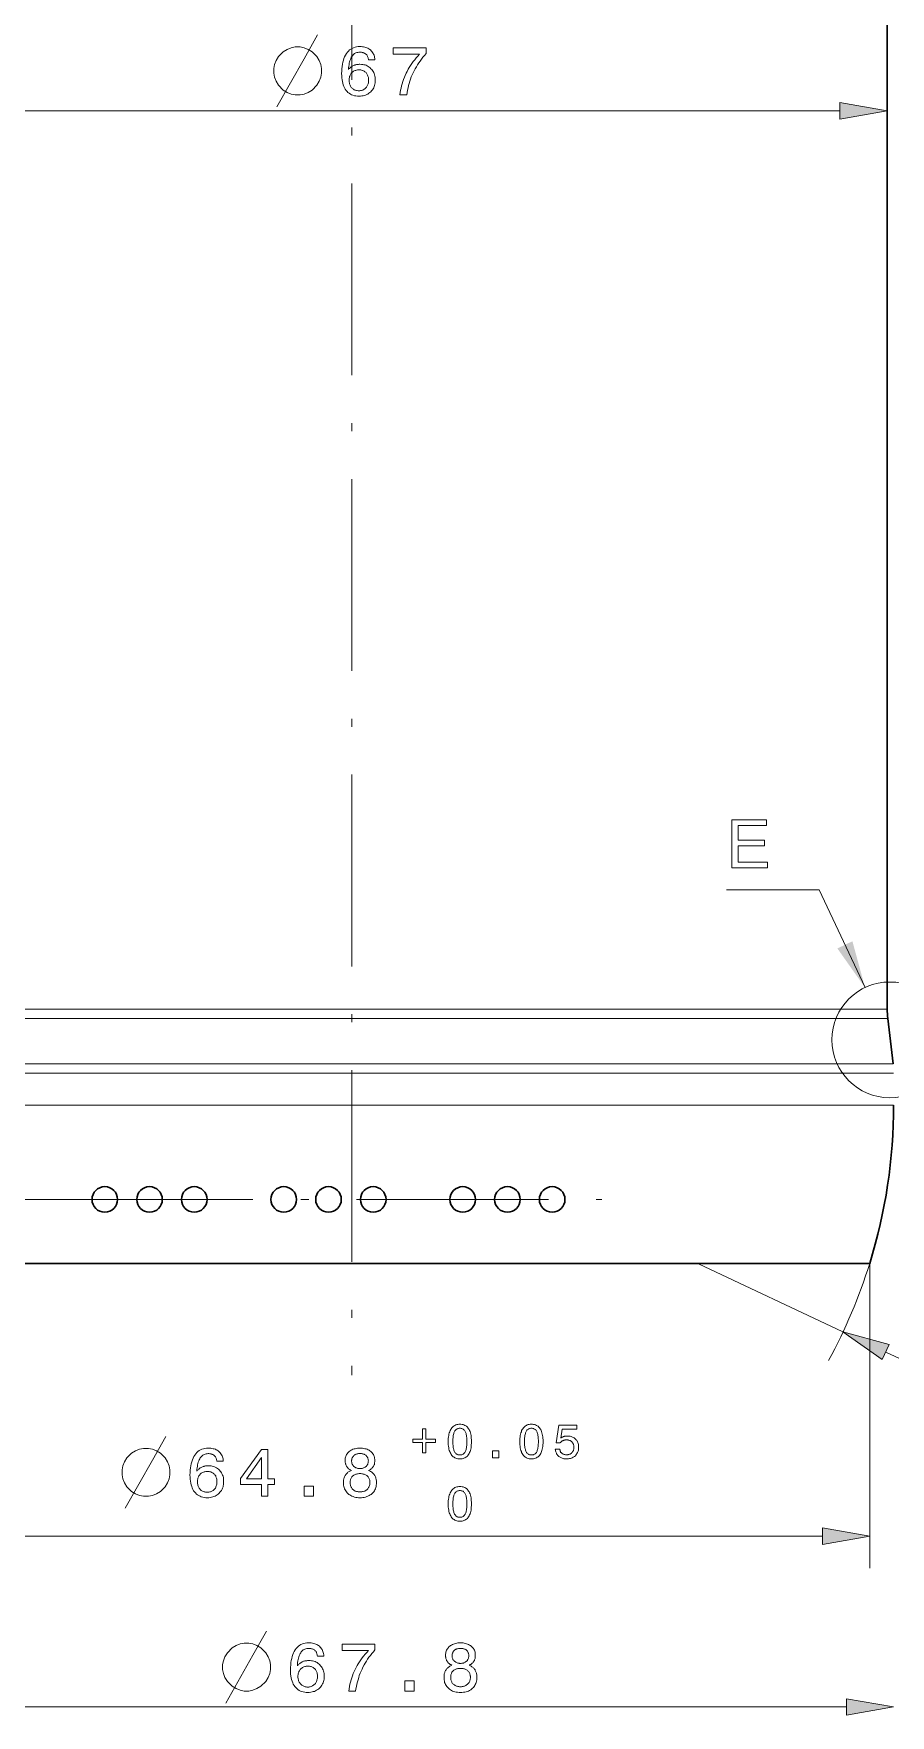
# Model space of a CAD drawing. Extents: x -99 to 297, y 0 to 420.
# Drawn here: x 88.7 to 142.4, y 104.3 to 209.6 of the extents above; entities that cross this region are included whole.
import ezdxf

# ---------------------------------------------------------------- set-up
doc = ezdxf.new("R2010")
doc.units = 0
doc.linetypes.add('DASHDOT', pattern=[18.5, 12, -3, 0.5, -3])

msp = doc.modelspace()

# ---------------------------------------------------------------- linework, layer by layer
at = {"color": 7, "linetype": 'DASHDOT', "lineweight": 13}
for p, q in [((108.66, 385.17), (108.66, 125.58)), ((90.45, 136.58), (124.3, 136.58))]:
    msp.add_line(p, q, dxfattribs=at)
at = {"color": 7, "lineweight": 30}
for p, q in [((142.16, 148.48), (142.16, 264.98)), ((76.26, 132.58), (141.06, 132.58))]:
    msp.add_line(p, q, dxfattribs=at)
at = {"color": 7, "lineweight": 13}
for p, q in [((78.11, 204.72), (139.2, 204.72)), ((138.06, 148.48), (75.16, 148.48)), ((138.09, 147.9), (75.12, 147.9)), ((138.41, 144.48), (74.76, 144.48)), ((138.38, 145.07), (74.79, 145.07)), ((138.41, 142.48), (74.76, 142.48)), ((142.07, 127.03), (161.12, 118.1)), ((79.21, 115.5), (138.1, 115.5)), ((77.71, 104.81), (139.6, 104.81))]:
    msp.add_line(p, q, dxfattribs=at)
at = {"color": 7, "lineweight": 13, "ltscale": 0.102525}
msp.add_line((142.16, 148.48), (138.06, 148.48), dxfattribs=at)
at = {"color": 7, "lineweight": 13, "ltscale": 0.102628}
msp.add_line((142.19, 147.9), (138.09, 147.9), dxfattribs=at)
at = {"color": 7, "lineweight": 30, "ltscale": 0.071415}
msp.add_line((142.19, 147.9), (142.52, 145.07), dxfattribs=at)
at = {"color": 7, "lineweight": 13, "ltscale": 0.103645}
msp.add_line((142.52, 145.07), (138.38, 145.07), dxfattribs=at)
at = {"color": 7, "lineweight": 13, "ltscale": 0.103749}
for p, q in [((142.56, 144.48), (138.41, 144.48)), ((142.56, 142.48), (138.41, 142.48))]:
    msp.add_line(p, q, dxfattribs=at)
at = {"color": 5, "lineweight": 13}
msp.add_line((90.45, 136.58), (58.32, 136.58), dxfattribs=at)
at = {"color": 7, "lineweight": 13, "ltscale": 0.25}
msp.add_line((130.34, 132.54), (139.39, 128.29), dxfattribs=at)
at = {"color": 7, "lineweight": 13, "ltscale": 0.477174}
msp.add_line((141.06, 132.58), (141.06, 113.5), dxfattribs=at)
at = {"color": 7, "lineweight": 13}
for points in [[(105.41, 208.72), (105.11, 208.72), (104.86, 208.67), (104.61, 208.57), (104.36, 208.42), (104.06, 208.12), (103.91, 207.87), (103.81, 207.62), (103.76, 207.37), (103.76, 207.07), (103.81, 206.82), (103.91, 206.57), (104.06, 206.32), (104.36, 206.02), (104.61, 205.87), (104.86, 205.77), (105.11, 205.72), (105.41, 205.72), (105.66, 205.77), (105.91, 205.87), (106.16, 206.02), (106.46, 206.32), (106.61, 206.57), (106.71, 206.82), (106.76, 207.07), (106.76, 207.37), (106.71, 207.62), (106.61, 207.87), (106.46, 208.12), (106.16, 208.42), (105.91, 208.57), (105.66, 208.67)], [(110.09, 207.91), (109.7, 207.91), (109.69, 207.96), (109.68, 208), (109.67, 208.04), (109.66, 208.08), (109.64, 208.12), (109.63, 208.15), (109.61, 208.19), (109.59, 208.22), (109.56, 208.24), (109.53, 208.27), (109.51, 208.29), (109.47, 208.31), (109.44, 208.33), (109.41, 208.35), (109.37, 208.36), (109.33, 208.37), (109.29, 208.38), (109.25, 208.39), (109.2, 208.39), (109.15, 208.39), (109.09, 208.39), (109.03, 208.38), (108.97, 208.37), (108.91, 208.35), (108.86, 208.33), (108.81, 208.3), (108.77, 208.26), (108.73, 208.22), (108.69, 208.17), (108.65, 208.12), (108.62, 208.07), (108.59, 208), (108.56, 207.94), (108.53, 207.86), (108.51, 207.78), (108.49, 207.7), (108.48, 207.61), (108.46, 207.51), (108.45, 207.41), (108.44, 207.31), (108.47, 207.34), (108.5, 207.37), (108.53, 207.4), (108.55, 207.42), (108.59, 207.45), (108.62, 207.47), (108.65, 207.49), (108.68, 207.52), (108.72, 207.53), (108.75, 207.55), (108.79, 207.57), (108.83, 207.58), (108.87, 207.59), (108.91, 207.61), (108.95, 207.62), (108.99, 207.62), (109.03, 207.63), (109.07, 207.63), (109.12, 207.64), (109.16, 207.64), (109.25, 207.63), (109.33, 207.63), (109.4, 207.61), (109.48, 207.59), (109.55, 207.57), (109.61, 207.54), (109.68, 207.5), (109.74, 207.46), (109.8, 207.42), (109.85, 207.36), (109.9, 207.31), (109.95, 207.25), (109.99, 207.18), (110.02, 207.12), (110.05, 207.05), (110.08, 206.97), (110.09, 206.9), (110.11, 206.82), (110.12, 206.73), (110.12, 206.64), (110.12, 206.56), (110.11, 206.47), (110.09, 206.39), (110.07, 206.31), (110.05, 206.24), (110.02, 206.17), (109.98, 206.1), (109.94, 206.04), (109.89, 205.97), (109.84, 205.92), (109.78, 205.86), (109.72, 205.82), (109.65, 205.77), (109.58, 205.74), (109.51, 205.71), (109.44, 205.68), (109.36, 205.66), (109.28, 205.65), (109.19, 205.64), (109.1, 205.64), (109, 205.64), (108.9, 205.65), (108.81, 205.67), (108.72, 205.7), (108.64, 205.73), (108.56, 205.77), (108.48, 205.82), (108.41, 205.87), (108.35, 205.93), (108.29, 206), (108.24, 206.08), (108.19, 206.16), (108.15, 206.25), (108.11, 206.35), (108.08, 206.45), (108.06, 206.56), (108.04, 206.67), (108.02, 206.79), (108.02, 206.92), (108.01, 207.05), (108.02, 207.21), (108.02, 207.36), (108.04, 207.5), (108.06, 207.64), (108.09, 207.77), (108.12, 207.89), (108.16, 208), (108.2, 208.11), (108.25, 208.21), (108.31, 208.3), (108.37, 208.39), (108.44, 208.46), (108.51, 208.53), (108.59, 208.58), (108.67, 208.63), (108.75, 208.67), (108.85, 208.7), (108.94, 208.73), (109.04, 208.74), (109.15, 208.74), (109.23, 208.74), (109.31, 208.73), (109.39, 208.72), (109.46, 208.71), (109.53, 208.69), (109.6, 208.66), (109.66, 208.64), (109.72, 208.6), (109.77, 208.57), (109.82, 208.53), (109.87, 208.48), (109.91, 208.43), (109.95, 208.38), (109.98, 208.32), (110.01, 208.26), (110.04, 208.2), (110.06, 208.13), (110.08, 208.06), (110.09, 207.99)], [(111.66, 205.72), (111.68, 205.87), (111.7, 206.01), (111.73, 206.15), (111.77, 206.29), (111.8, 206.42), (111.85, 206.56), (111.89, 206.69), (111.94, 206.82), (111.99, 206.94), (112.05, 207.07), (112.12, 207.19), (112.18, 207.32), (112.25, 207.44), (112.33, 207.56), (112.41, 207.68), (112.5, 207.8), (112.59, 207.92), (112.68, 208.03), (112.78, 208.15), (112.88, 208.26), (111.24, 208.26), (111.24, 208.66), (113.3, 208.66), (113.3, 208.3), (113.2, 208.19), (113.1, 208.07), (113.01, 207.96), (112.92, 207.84), (112.84, 207.72), (112.76, 207.6), (112.69, 207.48), (112.62, 207.35), (112.55, 207.23), (112.49, 207.1), (112.43, 206.97), (112.37, 206.84), (112.32, 206.71), (112.28, 206.57), (112.24, 206.44), (112.2, 206.3), (112.17, 206.16), (112.14, 206.01), (112.11, 205.87), (112.09, 205.72)], [(109.7, 206.64), (109.7, 206.7), (109.69, 206.75), (109.69, 206.8), (109.68, 206.85), (109.66, 206.9), (109.64, 206.95), (109.62, 206.99), (109.6, 207.03), (109.57, 207.07), (109.54, 207.11), (109.51, 207.14), (109.47, 207.17), (109.43, 207.2), (109.39, 207.22), (109.35, 207.24), (109.31, 207.25), (109.26, 207.27), (109.21, 207.28), (109.16, 207.28), (109.11, 207.28), (109.06, 207.28), (109, 207.28), (108.95, 207.27), (108.9, 207.25), (108.85, 207.24), (108.8, 207.22), (108.76, 207.2), (108.72, 207.17), (108.69, 207.14), (108.65, 207.11), (108.62, 207.07), (108.59, 207.03), (108.56, 206.99), (108.54, 206.95), (108.52, 206.9), (108.51, 206.86), (108.5, 206.8), (108.49, 206.75), (108.48, 206.69), (108.48, 206.63), (108.48, 206.58), (108.49, 206.52), (108.5, 206.47), (108.51, 206.41), (108.52, 206.36), (108.54, 206.32), (108.56, 206.27), (108.59, 206.23), (108.62, 206.19), (108.65, 206.16), (108.68, 206.12), (108.72, 206.09), (108.76, 206.07), (108.8, 206.04), (108.84, 206.02), (108.89, 206.01), (108.94, 206), (108.99, 205.99), (109.04, 205.98), (109.1, 205.98), (109.15, 205.98), (109.2, 205.99), (109.25, 206), (109.3, 206.01), (109.34, 206.02), (109.38, 206.04), (109.42, 206.07), (109.46, 206.1), (109.5, 206.13), (109.53, 206.16), (109.57, 206.2), (109.59, 206.24), (109.62, 206.28), (109.64, 206.33), (109.66, 206.37), (109.67, 206.42), (109.69, 206.47), (109.69, 206.53), (109.7, 206.58)], [(139.2, 204.2), (142.16, 204.72), (139.2, 205.25)], [(132.43, 157.34), (132.43, 160.34), (134.6, 160.34), (134.6, 159.98), (132.82, 159.98), (132.82, 159.06), (134.48, 159.06), (134.48, 158.71), (132.82, 158.71), (132.82, 157.69), (134.67, 157.69), (134.67, 157.34)], [(142.29, 127.51), (139.39, 128.29), (141.85, 126.56)], [(113.07, 122.23), (113.28, 122.23), (113.28, 121.58), (113.88, 121.58), (113.88, 121.37), (113.28, 121.37), (113.28, 120.71), (113.07, 120.71), (113.07, 121.37), (112.47, 121.37), (112.47, 121.58), (113.07, 121.58)], [(114.69, 121.42), (114.69, 121.53), (114.69, 121.62), (114.7, 121.72), (114.72, 121.81), (114.73, 121.89), (114.75, 121.97), (114.78, 122.04), (114.81, 122.11), (114.84, 122.17), (114.87, 122.23), (114.91, 122.29), (114.95, 122.33), (115, 122.37), (115.05, 122.41), (115.1, 122.44), (115.16, 122.47), (115.22, 122.49), (115.28, 122.5), (115.35, 122.51), (115.41, 122.51), (115.48, 122.51), (115.55, 122.5), (115.61, 122.49), (115.67, 122.47), (115.73, 122.44), (115.78, 122.41), (115.83, 122.38), (115.88, 122.33), (115.92, 122.29), (115.96, 122.23), (115.99, 122.18), (116.02, 122.11), (116.05, 122.05), (116.07, 121.97), (116.09, 121.89), (116.11, 121.81), (116.12, 121.72), (116.13, 121.63), (116.14, 121.53), (116.14, 121.42), (116.14, 121.32), (116.13, 121.22), (116.12, 121.12), (116.11, 121.04), (116.09, 120.95), (116.07, 120.87), (116.05, 120.8), (116.02, 120.73), (115.99, 120.67), (115.96, 120.61), (115.92, 120.56), (115.88, 120.51), (115.83, 120.47), (115.78, 120.44), (115.73, 120.41), (115.67, 120.38), (115.61, 120.36), (115.55, 120.35), (115.48, 120.34), (115.41, 120.34), (115.35, 120.34), (115.28, 120.35), (115.22, 120.36), (115.16, 120.38), (115.1, 120.41), (115.05, 120.44), (115, 120.47), (114.95, 120.51), (114.91, 120.56), (114.87, 120.61), (114.84, 120.67), (114.81, 120.73), (114.78, 120.8), (114.75, 120.87), (114.73, 120.95), (114.72, 121.04), (114.7, 121.13), (114.69, 121.22), (114.69, 121.32)], [(114.98, 121.42), (114.98, 121.34), (114.98, 121.26), (114.99, 121.18), (114.99, 121.11), (115, 121.05), (115.01, 120.98), (115.03, 120.93), (115.04, 120.88), (115.06, 120.83), (115.08, 120.79), (115.1, 120.75), (115.13, 120.71), (115.16, 120.68), (115.19, 120.66), (115.22, 120.64), (115.25, 120.62), (115.29, 120.6), (115.33, 120.59), (115.37, 120.59), (115.41, 120.59), (115.46, 120.59), (115.5, 120.59), (115.54, 120.6), (115.58, 120.62), (115.61, 120.63), (115.64, 120.66), (115.67, 120.68), (115.7, 120.71), (115.72, 120.75), (115.75, 120.78), (115.77, 120.83), (115.78, 120.87), (115.8, 120.93), (115.81, 120.98), (115.82, 121.04), (115.83, 121.11), (115.84, 121.18), (115.85, 121.26), (115.85, 121.34), (115.85, 121.42), (115.85, 121.51), (115.85, 121.59), (115.84, 121.66), (115.83, 121.74), (115.82, 121.8), (115.81, 121.86), (115.8, 121.92), (115.78, 121.97), (115.77, 122.02), (115.75, 122.06), (115.72, 122.1), (115.7, 122.13), (115.67, 122.16), (115.64, 122.19), (115.61, 122.21), (115.58, 122.23), (115.54, 122.24), (115.5, 122.25), (115.46, 122.26), (115.41, 122.26), (115.37, 122.26), (115.33, 122.25), (115.29, 122.24), (115.25, 122.23), (115.22, 122.21), (115.19, 122.19), (115.16, 122.16), (115.13, 122.13), (115.1, 122.1), (115.08, 122.06), (115.06, 122.02), (115.04, 121.97), (115.03, 121.92), (115.01, 121.86), (115, 121.8), (114.99, 121.73), (114.99, 121.66), (114.98, 121.59), (114.98, 121.51)], [(119.16, 121.42), (119.17, 121.53), (119.17, 121.62), (119.18, 121.72), (119.19, 121.81), (119.21, 121.89), (119.23, 121.97), (119.26, 122.04), (119.28, 122.11), (119.32, 122.17), (119.35, 122.23), (119.39, 122.29), (119.43, 122.33), (119.48, 122.37), (119.53, 122.41), (119.58, 122.44), (119.63, 122.47), (119.69, 122.49), (119.76, 122.5), (119.82, 122.51), (119.89, 122.51), (119.96, 122.51), (120.03, 122.5), (120.09, 122.49), (120.15, 122.47), (120.21, 122.44), (120.26, 122.41), (120.31, 122.38), (120.35, 122.33), (120.4, 122.29), (120.43, 122.23), (120.47, 122.18), (120.5, 122.11), (120.53, 122.05), (120.55, 121.97), (120.57, 121.89), (120.59, 121.81), (120.6, 121.72), (120.61, 121.63), (120.62, 121.53), (120.62, 121.42), (120.62, 121.32), (120.61, 121.22), (120.6, 121.12), (120.59, 121.04), (120.57, 120.95), (120.55, 120.87), (120.53, 120.8), (120.5, 120.73), (120.47, 120.67), (120.43, 120.61), (120.4, 120.56), (120.35, 120.51), (120.31, 120.47), (120.26, 120.44), (120.21, 120.41), (120.15, 120.38), (120.09, 120.36), (120.03, 120.35), (119.96, 120.34), (119.89, 120.34), (119.82, 120.34), (119.76, 120.35), (119.69, 120.36), (119.63, 120.38), (119.58, 120.41), (119.53, 120.44), (119.48, 120.47), (119.43, 120.51), (119.39, 120.56), (119.35, 120.61), (119.32, 120.67), (119.28, 120.73), (119.26, 120.8), (119.23, 120.87), (119.21, 120.95), (119.19, 121.04), (119.18, 121.13), (119.17, 121.22), (119.17, 121.32)], [(119.45, 121.42), (119.45, 121.34), (119.46, 121.26), (119.46, 121.18), (119.47, 121.11), (119.48, 121.05), (119.49, 120.98), (119.51, 120.93), (119.52, 120.88), (119.54, 120.83), (119.56, 120.79), (119.58, 120.75), (119.61, 120.71), (119.63, 120.68), (119.66, 120.66), (119.7, 120.64), (119.73, 120.62), (119.77, 120.6), (119.81, 120.59), (119.85, 120.59), (119.89, 120.59), (119.94, 120.59), (119.98, 120.59), (120.02, 120.6), (120.05, 120.62), (120.09, 120.63), (120.12, 120.66), (120.15, 120.68), (120.18, 120.71), (120.2, 120.75), (120.22, 120.78), (120.24, 120.83), (120.26, 120.87), (120.28, 120.93), (120.29, 120.98), (120.3, 121.04), (120.31, 121.11), (120.32, 121.18), (120.32, 121.26), (120.33, 121.34), (120.33, 121.42), (120.33, 121.51), (120.32, 121.59), (120.32, 121.66), (120.31, 121.74), (120.3, 121.8), (120.29, 121.86), (120.28, 121.92), (120.26, 121.97), (120.24, 122.02), (120.22, 122.06), (120.2, 122.1), (120.18, 122.13), (120.15, 122.16), (120.12, 122.19), (120.09, 122.21), (120.05, 122.23), (120.02, 122.24), (119.98, 122.25), (119.94, 122.26), (119.89, 122.26), (119.85, 122.26), (119.81, 122.25), (119.77, 122.24), (119.73, 122.23), (119.7, 122.21), (119.66, 122.19), (119.63, 122.16), (119.61, 122.13), (119.58, 122.1), (119.56, 122.06), (119.54, 122.02), (119.52, 121.97), (119.51, 121.92), (119.49, 121.86), (119.48, 121.8), (119.47, 121.73), (119.46, 121.66), (119.46, 121.59), (119.45, 121.51)], [(121.38, 120.95), (121.66, 120.95), (121.67, 120.91), (121.68, 120.88), (121.69, 120.85), (121.7, 120.83), (121.71, 120.8), (121.72, 120.77), (121.74, 120.75), (121.76, 120.73), (121.78, 120.71), (121.8, 120.69), (121.82, 120.67), (121.85, 120.66), (121.87, 120.64), (121.9, 120.63), (121.93, 120.62), (121.96, 120.61), (121.99, 120.61), (122.02, 120.6), (122.05, 120.6), (122.08, 120.6), (122.12, 120.6), (122.16, 120.6), (122.2, 120.61), (122.24, 120.62), (122.27, 120.63), (122.31, 120.64), (122.34, 120.66), (122.37, 120.68), (122.4, 120.7), (122.42, 120.73), (122.45, 120.75), (122.47, 120.78), (122.49, 120.81), (122.51, 120.84), (122.52, 120.87), (122.53, 120.91), (122.54, 120.94), (122.55, 120.98), (122.55, 121.02), (122.55, 121.06), (122.55, 121.11), (122.55, 121.15), (122.54, 121.18), (122.53, 121.22), (122.52, 121.26), (122.51, 121.29), (122.49, 121.32), (122.47, 121.35), (122.45, 121.38), (122.42, 121.4), (122.4, 121.43), (122.37, 121.45), (122.34, 121.47), (122.31, 121.49), (122.28, 121.5), (122.24, 121.51), (122.2, 121.52), (122.17, 121.53), (122.13, 121.53), (122.08, 121.53), (122.06, 121.53), (122.04, 121.53), (122.01, 121.53), (121.99, 121.52), (121.97, 121.52), (121.94, 121.51), (121.92, 121.51), (121.9, 121.5), (121.88, 121.49), (121.86, 121.48), (121.84, 121.47), (121.82, 121.46), (121.8, 121.45), (121.78, 121.44), (121.77, 121.42), (121.75, 121.41), (121.73, 121.39), (121.71, 121.37), (121.7, 121.36), (121.68, 121.34), (121.44, 121.34), (121.61, 122.45), (122.73, 122.45), (122.73, 122.2), (121.81, 122.2), (121.73, 121.64), (121.74, 121.65), (121.76, 121.66), (121.77, 121.67), (121.79, 121.69), (121.81, 121.7), (121.83, 121.71), (121.85, 121.71), (121.86, 121.72), (121.88, 121.73), (121.9, 121.74), (121.92, 121.74), (121.95, 121.75), (121.97, 121.76), (121.99, 121.76), (122.01, 121.76), (122.03, 121.77), (122.06, 121.77), (122.08, 121.77), (122.1, 121.77), (122.13, 121.77), (122.19, 121.77), (122.25, 121.77), (122.31, 121.76), (122.37, 121.74), (122.42, 121.73), (122.47, 121.7), (122.52, 121.68), (122.56, 121.65), (122.61, 121.62), (122.65, 121.58), (122.69, 121.54), (122.72, 121.5), (122.75, 121.46), (122.77, 121.41), (122.8, 121.36), (122.81, 121.31), (122.83, 121.25), (122.84, 121.2), (122.84, 121.14), (122.84, 121.08), (122.84, 121.01), (122.84, 120.95), (122.83, 120.89), (122.81, 120.83), (122.79, 120.78), (122.77, 120.73), (122.74, 120.68), (122.71, 120.63), (122.68, 120.58), (122.64, 120.54), (122.59, 120.5), (122.55, 120.47), (122.5, 120.44), (122.45, 120.41), (122.4, 120.39), (122.34, 120.37), (122.28, 120.36), (122.22, 120.35), (122.16, 120.34), (122.09, 120.34), (122.03, 120.34), (121.98, 120.34), (121.92, 120.35), (121.87, 120.36), (121.82, 120.38), (121.77, 120.4), (121.73, 120.42), (121.68, 120.44), (121.64, 120.47), (121.6, 120.5), (121.56, 120.54), (121.53, 120.58), (121.5, 120.61), (121.47, 120.66), (121.45, 120.7), (121.43, 120.74), (121.41, 120.79), (121.4, 120.84), (121.39, 120.89)], [(95.92, 121), (95.62, 121), (95.37, 120.95), (95.12, 120.85), (94.87, 120.7), (94.57, 120.4), (94.42, 120.15), (94.32, 119.9), (94.27, 119.65), (94.27, 119.35), (94.32, 119.1), (94.42, 118.85), (94.57, 118.6), (94.87, 118.3), (95.12, 118.15), (95.37, 118.05), (95.62, 118), (95.92, 118), (96.17, 118.05), (96.42, 118.15), (96.67, 118.3), (96.97, 118.6), (97.12, 118.85), (97.22, 119.1), (97.27, 119.35), (97.27, 119.65), (97.22, 119.9), (97.12, 120.15), (96.97, 120.4), (96.67, 120.7), (96.42, 120.85), (96.17, 120.95)], [(100.6, 120.19), (100.21, 120.19), (100.2, 120.23), (100.19, 120.28), (100.18, 120.32), (100.17, 120.36), (100.16, 120.39), (100.14, 120.43), (100.12, 120.46), (100.1, 120.49), (100.07, 120.52), (100.05, 120.54), (100.02, 120.57), (99.99, 120.59), (99.95, 120.61), (99.92, 120.62), (99.88, 120.64), (99.84, 120.65), (99.8, 120.66), (99.76, 120.66), (99.71, 120.67), (99.66, 120.67), (99.6, 120.66), (99.54, 120.66), (99.48, 120.64), (99.43, 120.62), (99.37, 120.6), (99.33, 120.57), (99.28, 120.53), (99.24, 120.49), (99.2, 120.45), (99.16, 120.4), (99.13, 120.34), (99.1, 120.28), (99.07, 120.21), (99.04, 120.14), (99.02, 120.06), (99, 119.97), (98.99, 119.88), (98.97, 119.79), (98.96, 119.69), (98.96, 119.58), (98.98, 119.61), (99.01, 119.64), (99.04, 119.67), (99.07, 119.7), (99.1, 119.72), (99.13, 119.75), (99.16, 119.77), (99.19, 119.79), (99.23, 119.81), (99.27, 119.83), (99.3, 119.84), (99.34, 119.86), (99.38, 119.87), (99.42, 119.88), (99.46, 119.89), (99.5, 119.9), (99.54, 119.9), (99.58, 119.91), (99.63, 119.91), (99.67, 119.91), (99.76, 119.91), (99.84, 119.9), (99.91, 119.89), (99.99, 119.87), (100.06, 119.84), (100.13, 119.81), (100.19, 119.78), (100.25, 119.74), (100.31, 119.69), (100.36, 119.64), (100.42, 119.58), (100.46, 119.52), (100.5, 119.46), (100.53, 119.39), (100.56, 119.32), (100.59, 119.25), (100.61, 119.17), (100.62, 119.09), (100.63, 119), (100.63, 118.92), (100.63, 118.83), (100.62, 118.74), (100.6, 118.66), (100.59, 118.59), (100.56, 118.51), (100.53, 118.44), (100.49, 118.37), (100.45, 118.31), (100.4, 118.25), (100.35, 118.19), (100.29, 118.14), (100.23, 118.09), (100.16, 118.05), (100.1, 118.01), (100.02, 117.98), (99.95, 117.96), (99.87, 117.94), (99.79, 117.92), (99.7, 117.91), (99.61, 117.91), (99.51, 117.91), (99.41, 117.93), (99.32, 117.94), (99.23, 117.97), (99.15, 118), (99.07, 118.04), (98.99, 118.09), (98.93, 118.14), (98.86, 118.21), (98.8, 118.28), (98.75, 118.35), (98.7, 118.43), (98.66, 118.52), (98.63, 118.62), (98.59, 118.72), (98.57, 118.83), (98.55, 118.94), (98.54, 119.07), (98.53, 119.19), (98.52, 119.33), (98.53, 119.49), (98.54, 119.64), (98.55, 119.78), (98.57, 119.91), (98.6, 120.04), (98.63, 120.16), (98.67, 120.28), (98.72, 120.38), (98.77, 120.48), (98.82, 120.57), (98.88, 120.66), (98.95, 120.73), (99.02, 120.8), (99.1, 120.86), (99.18, 120.91), (99.27, 120.95), (99.36, 120.98), (99.45, 121), (99.55, 121.01), (99.66, 121.02), (99.74, 121.01), (99.82, 121.01), (99.9, 121), (99.97, 120.98), (100.04, 120.96), (100.11, 120.94), (100.17, 120.91), (100.23, 120.88), (100.28, 120.84), (100.33, 120.8), (100.38, 120.75), (100.42, 120.71), (100.46, 120.65), (100.5, 120.6), (100.53, 120.54), (100.55, 120.47), (100.57, 120.41), (100.59, 120.34), (100.6, 120.26)], [(103, 118), (103, 118.74), (101.69, 118.74), (101.69, 119.12), (103, 120.93), (103.39, 120.93), (103.39, 119.09), (103.82, 119.09), (103.82, 118.74), (103.39, 118.74), (103.39, 118)], [(102.05, 119.09), (103, 119.09), (103, 120.43)], [(108.63, 119.61), (108.59, 119.63), (108.55, 119.65), (108.52, 119.67), (108.48, 119.7), (108.45, 119.72), (108.42, 119.74), (108.4, 119.77), (108.37, 119.8), (108.35, 119.83), (108.33, 119.86), (108.31, 119.89), (108.29, 119.92), (108.28, 119.96), (108.27, 120), (108.26, 120.03), (108.25, 120.07), (108.24, 120.11), (108.23, 120.15), (108.23, 120.2), (108.23, 120.24), (108.23, 120.31), (108.24, 120.38), (108.25, 120.44), (108.27, 120.5), (108.29, 120.55), (108.32, 120.61), (108.36, 120.66), (108.4, 120.71), (108.44, 120.76), (108.49, 120.8), (108.54, 120.84), (108.6, 120.88), (108.66, 120.91), (108.72, 120.94), (108.79, 120.96), (108.86, 120.98), (108.93, 121), (109, 121.01), (109.08, 121.01), (109.16, 121.02), (109.24, 121.01), (109.32, 121.01), (109.4, 121), (109.47, 120.98), (109.54, 120.96), (109.61, 120.94), (109.67, 120.91), (109.73, 120.88), (109.78, 120.84), (109.84, 120.8), (109.88, 120.76), (109.93, 120.71), (109.97, 120.66), (110, 120.61), (110.03, 120.55), (110.05, 120.5), (110.07, 120.44), (110.08, 120.38), (110.09, 120.31), (110.09, 120.24), (110.09, 120.2), (110.09, 120.15), (110.08, 120.11), (110.08, 120.07), (110.07, 120.03), (110.06, 119.99), (110.04, 119.96), (110.03, 119.92), (110.01, 119.89), (109.99, 119.86), (109.97, 119.83), (109.95, 119.8), (109.93, 119.77), (109.9, 119.74), (109.87, 119.72), (109.84, 119.69), (109.81, 119.67), (109.77, 119.65), (109.74, 119.63), (109.7, 119.61), (109.75, 119.59), (109.79, 119.57), (109.83, 119.55), (109.88, 119.52), (109.91, 119.5), (109.95, 119.47), (109.98, 119.43), (110.01, 119.4), (110.04, 119.37), (110.07, 119.33), (110.09, 119.29), (110.11, 119.25), (110.13, 119.21), (110.15, 119.16), (110.16, 119.11), (110.18, 119.07), (110.18, 119.02), (110.19, 118.97), (110.19, 118.91), (110.2, 118.86), (110.19, 118.77), (110.18, 118.69), (110.17, 118.61), (110.15, 118.54), (110.13, 118.47), (110.09, 118.4), (110.06, 118.34), (110.02, 118.28), (109.97, 118.22), (109.92, 118.17), (109.86, 118.12), (109.8, 118.08), (109.73, 118.04), (109.66, 118), (109.59, 117.98), (109.51, 117.95), (109.43, 117.93), (109.34, 117.92), (109.26, 117.91), (109.16, 117.91), (109.07, 117.91), (108.98, 117.92), (108.9, 117.93), (108.81, 117.95), (108.74, 117.98), (108.66, 118), (108.59, 118.04), (108.53, 118.08), (108.47, 118.12), (108.41, 118.17), (108.36, 118.22), (108.31, 118.28), (108.27, 118.34), (108.23, 118.4), (108.2, 118.47), (108.18, 118.54), (108.16, 118.61), (108.14, 118.69), (108.13, 118.77), (108.13, 118.86), (108.13, 118.91), (108.14, 118.97), (108.14, 119.02), (108.15, 119.07), (108.16, 119.11), (108.18, 119.16), (108.19, 119.21), (108.21, 119.25), (108.23, 119.29), (108.26, 119.33), (108.28, 119.37), (108.31, 119.4), (108.34, 119.43), (108.38, 119.47), (108.41, 119.5), (108.45, 119.52), (108.49, 119.55), (108.53, 119.57), (108.58, 119.59)], [(108.64, 120.21), (108.64, 120.17), (108.65, 120.13), (108.65, 120.09), (108.66, 120.05), (108.68, 120.02), (108.69, 119.98), (108.71, 119.95), (108.73, 119.92), (108.76, 119.89), (108.78, 119.86), (108.81, 119.84), (108.84, 119.82), (108.88, 119.8), (108.91, 119.78), (108.95, 119.77), (108.99, 119.75), (109.03, 119.74), (109.07, 119.74), (109.12, 119.73), (109.16, 119.73), (109.21, 119.73), (109.25, 119.74), (109.3, 119.74), (109.34, 119.75), (109.38, 119.77), (109.41, 119.78), (109.45, 119.8), (109.48, 119.82), (109.51, 119.84), (109.54, 119.86), (109.57, 119.89), (109.59, 119.92), (109.62, 119.95), (109.63, 119.98), (109.65, 120.02), (109.66, 120.05), (109.67, 120.09), (109.68, 120.13), (109.68, 120.17), (109.69, 120.21), (109.68, 120.25), (109.68, 120.29), (109.67, 120.33), (109.66, 120.37), (109.65, 120.4), (109.63, 120.43), (109.62, 120.47), (109.6, 120.49), (109.57, 120.52), (109.55, 120.55), (109.52, 120.57), (109.49, 120.59), (109.45, 120.61), (109.42, 120.63), (109.38, 120.64), (109.34, 120.65), (109.3, 120.66), (109.26, 120.67), (109.21, 120.67), (109.16, 120.67), (109.11, 120.67), (109.07, 120.67), (109.03, 120.66), (108.98, 120.65), (108.95, 120.64), (108.91, 120.63), (108.87, 120.61), (108.84, 120.59), (108.81, 120.57), (108.78, 120.55), (108.75, 120.52), (108.73, 120.49), (108.71, 120.47), (108.69, 120.43), (108.68, 120.4), (108.66, 120.37), (108.65, 120.33), (108.65, 120.29), (108.64, 120.25)], [(117.45, 120.4), (117.45, 120.85), (117.86, 120.85), (117.86, 120.4)], [(100.21, 118.91), (100.21, 118.97), (100.21, 119.03), (100.2, 119.08), (100.19, 119.13), (100.17, 119.18), (100.15, 119.22), (100.13, 119.27), (100.11, 119.31), (100.08, 119.34), (100.05, 119.38), (100.02, 119.41), (99.98, 119.44), (99.94, 119.47), (99.9, 119.49), (99.86, 119.51), (99.82, 119.53), (99.77, 119.54), (99.73, 119.55), (99.68, 119.55), (99.62, 119.56), (99.57, 119.55), (99.51, 119.55), (99.46, 119.54), (99.41, 119.53), (99.36, 119.51), (99.32, 119.49), (99.27, 119.47), (99.23, 119.44), (99.2, 119.42), (99.16, 119.38), (99.13, 119.35), (99.1, 119.31), (99.08, 119.27), (99.05, 119.22), (99.04, 119.18), (99.02, 119.13), (99.01, 119.08), (99, 119.02), (99, 118.97), (98.99, 118.91), (99, 118.85), (99, 118.79), (99.01, 118.74), (99.02, 118.69), (99.04, 118.64), (99.05, 118.59), (99.08, 118.55), (99.1, 118.51), (99.13, 118.47), (99.16, 118.43), (99.19, 118.4), (99.23, 118.37), (99.27, 118.34), (99.31, 118.32), (99.35, 118.3), (99.4, 118.28), (99.45, 118.27), (99.5, 118.26), (99.55, 118.25), (99.61, 118.25), (99.66, 118.25), (99.71, 118.26), (99.76, 118.27), (99.81, 118.28), (99.85, 118.3), (99.89, 118.32), (99.94, 118.34), (99.97, 118.37), (100.01, 118.4), (100.05, 118.44), (100.08, 118.47), (100.11, 118.51), (100.13, 118.55), (100.15, 118.6), (100.17, 118.65), (100.19, 118.69), (100.2, 118.75), (100.21, 118.8), (100.21, 118.85)], [(108.55, 118.87), (108.55, 118.81), (108.55, 118.76), (108.56, 118.71), (108.57, 118.67), (108.59, 118.62), (108.61, 118.58), (108.63, 118.54), (108.65, 118.5), (108.68, 118.47), (108.71, 118.43), (108.75, 118.4), (108.78, 118.38), (108.82, 118.35), (108.86, 118.33), (108.91, 118.31), (108.95, 118.3), (109, 118.29), (109.05, 118.28), (109.11, 118.28), (109.16, 118.27), (109.22, 118.28), (109.27, 118.28), (109.32, 118.29), (109.37, 118.3), (109.42, 118.31), (109.46, 118.33), (109.5, 118.35), (109.54, 118.38), (109.58, 118.4), (109.61, 118.43), (109.65, 118.47), (109.67, 118.5), (109.7, 118.54), (109.72, 118.58), (109.74, 118.62), (109.75, 118.67), (109.77, 118.71), (109.77, 118.76), (109.78, 118.81), (109.78, 118.87), (109.78, 118.92), (109.77, 118.96), (109.77, 119.01), (109.75, 119.05), (109.74, 119.09), (109.72, 119.13), (109.7, 119.17), (109.67, 119.21), (109.65, 119.24), (109.62, 119.27), (109.58, 119.3), (109.54, 119.32), (109.51, 119.35), (109.46, 119.37), (109.42, 119.38), (109.37, 119.39), (109.32, 119.41), (109.27, 119.41), (109.22, 119.42), (109.16, 119.42), (109.11, 119.42), (109.05, 119.41), (109, 119.41), (108.95, 119.39), (108.91, 119.38), (108.86, 119.37), (108.82, 119.35), (108.78, 119.32), (108.75, 119.3), (108.71, 119.27), (108.68, 119.24), (108.65, 119.21), (108.63, 119.17), (108.61, 119.13), (108.59, 119.09), (108.57, 119.05), (108.56, 119.01), (108.55, 118.96), (108.55, 118.92)], [(105.67, 118), (105.67, 118.64), (106.26, 118.64), (106.26, 118)], [(114.69, 117.52), (114.69, 117.63), (114.69, 117.72), (114.7, 117.82), (114.72, 117.91), (114.73, 117.99), (114.75, 118.07), (114.78, 118.14), (114.81, 118.21), (114.84, 118.27), (114.87, 118.33), (114.91, 118.39), (114.95, 118.43), (115, 118.47), (115.05, 118.51), (115.1, 118.54), (115.16, 118.57), (115.22, 118.59), (115.28, 118.6), (115.35, 118.61), (115.41, 118.61), (115.48, 118.61), (115.55, 118.6), (115.61, 118.59), (115.67, 118.57), (115.73, 118.54), (115.78, 118.51), (115.83, 118.48), (115.88, 118.43), (115.92, 118.39), (115.96, 118.33), (115.99, 118.28), (116.02, 118.21), (116.05, 118.15), (116.07, 118.07), (116.09, 117.99), (116.11, 117.91), (116.12, 117.82), (116.13, 117.73), (116.14, 117.63), (116.14, 117.52), (116.14, 117.42), (116.13, 117.32), (116.12, 117.22), (116.11, 117.14), (116.09, 117.05), (116.07, 116.97), (116.05, 116.9), (116.02, 116.83), (115.99, 116.77), (115.96, 116.71), (115.92, 116.66), (115.88, 116.61), (115.83, 116.57), (115.78, 116.54), (115.73, 116.51), (115.67, 116.48), (115.61, 116.46), (115.55, 116.45), (115.48, 116.44), (115.41, 116.44), (115.35, 116.44), (115.28, 116.45), (115.22, 116.46), (115.16, 116.48), (115.1, 116.51), (115.05, 116.54), (115, 116.57), (114.95, 116.61), (114.91, 116.66), (114.87, 116.71), (114.84, 116.77), (114.81, 116.83), (114.78, 116.9), (114.75, 116.97), (114.73, 117.05), (114.72, 117.14), (114.7, 117.23), (114.69, 117.32), (114.69, 117.42)], [(114.98, 117.52), (114.98, 117.44), (114.98, 117.36), (114.99, 117.28), (114.99, 117.21), (115, 117.15), (115.01, 117.08), (115.03, 117.03), (115.04, 116.98), (115.06, 116.93), (115.08, 116.89), (115.1, 116.85), (115.13, 116.81), (115.16, 116.78), (115.19, 116.76), (115.22, 116.74), (115.25, 116.72), (115.29, 116.7), (115.33, 116.69), (115.37, 116.69), (115.41, 116.69), (115.46, 116.69), (115.5, 116.69), (115.54, 116.7), (115.58, 116.72), (115.61, 116.73), (115.64, 116.76), (115.67, 116.78), (115.7, 116.81), (115.72, 116.85), (115.75, 116.88), (115.77, 116.93), (115.78, 116.97), (115.8, 117.03), (115.81, 117.08), (115.82, 117.14), (115.83, 117.21), (115.84, 117.28), (115.85, 117.36), (115.85, 117.44), (115.85, 117.52), (115.85, 117.61), (115.85, 117.69), (115.84, 117.76), (115.83, 117.84), (115.82, 117.9), (115.81, 117.96), (115.8, 118.02), (115.78, 118.07), (115.77, 118.12), (115.75, 118.16), (115.72, 118.2), (115.7, 118.23), (115.67, 118.26), (115.64, 118.29), (115.61, 118.31), (115.58, 118.33), (115.54, 118.34), (115.5, 118.35), (115.46, 118.36), (115.41, 118.36), (115.37, 118.36), (115.33, 118.35), (115.29, 118.34), (115.25, 118.33), (115.22, 118.31), (115.19, 118.29), (115.16, 118.26), (115.13, 118.23), (115.1, 118.2), (115.08, 118.16), (115.06, 118.12), (115.04, 118.07), (115.03, 118.02), (115.01, 117.96), (115, 117.9), (114.99, 117.83), (114.99, 117.76), (114.98, 117.69), (114.98, 117.61)], [(138.1, 114.98), (141.06, 115.5), (138.1, 116.02)], [(102.21, 108.81), (101.91, 108.81), (101.66, 108.76), (101.41, 108.66), (101.16, 108.51), (100.86, 108.21), (100.71, 107.96), (100.61, 107.71), (100.56, 107.46), (100.56, 107.16), (100.61, 106.91), (100.71, 106.66), (100.86, 106.41), (101.16, 106.11), (101.41, 105.96), (101.66, 105.86), (101.91, 105.81), (102.21, 105.81), (102.46, 105.86), (102.71, 105.96), (102.96, 106.11), (103.26, 106.41), (103.41, 106.66), (103.51, 106.91), (103.56, 107.16), (103.56, 107.46), (103.51, 107.71), (103.41, 107.96), (103.26, 108.21), (102.96, 108.51), (102.71, 108.66), (102.46, 108.76)], [(106.89, 108), (106.5, 108), (106.49, 108.04), (106.48, 108.08), (106.47, 108.13), (106.46, 108.16), (106.45, 108.2), (106.43, 108.24), (106.41, 108.27), (106.39, 108.3), (106.36, 108.33), (106.34, 108.35), (106.31, 108.38), (106.28, 108.4), (106.24, 108.42), (106.21, 108.43), (106.17, 108.45), (106.13, 108.46), (106.09, 108.47), (106.05, 108.47), (106, 108.47), (105.95, 108.48), (105.89, 108.47), (105.83, 108.47), (105.77, 108.45), (105.72, 108.43), (105.66, 108.41), (105.61, 108.38), (105.57, 108.34), (105.53, 108.3), (105.49, 108.26), (105.45, 108.21), (105.42, 108.15), (105.39, 108.09), (105.36, 108.02), (105.33, 107.95), (105.31, 107.87), (105.29, 107.78), (105.28, 107.69), (105.26, 107.6), (105.25, 107.5), (105.25, 107.39), (105.27, 107.42), (105.3, 107.45), (105.33, 107.48), (105.36, 107.51), (105.39, 107.53), (105.42, 107.56), (105.45, 107.58), (105.48, 107.6), (105.52, 107.62), (105.55, 107.63), (105.59, 107.65), (105.63, 107.67), (105.67, 107.68), (105.71, 107.69), (105.75, 107.7), (105.79, 107.71), (105.83, 107.71), (105.87, 107.72), (105.92, 107.72), (105.96, 107.72), (106.05, 107.72), (106.13, 107.71), (106.2, 107.69), (106.28, 107.68), (106.35, 107.65), (106.42, 107.62), (106.48, 107.59), (106.54, 107.54), (106.6, 107.5), (106.65, 107.45), (106.7, 107.39), (106.75, 107.33), (106.79, 107.27), (106.82, 107.2), (106.85, 107.13), (106.88, 107.06), (106.9, 106.98), (106.91, 106.9), (106.92, 106.81), (106.92, 106.73), (106.92, 106.64), (106.91, 106.55), (106.89, 106.47), (106.87, 106.4), (106.85, 106.32), (106.82, 106.25), (106.78, 106.18), (106.74, 106.12), (106.69, 106.06), (106.64, 106), (106.58, 105.95), (106.52, 105.9), (106.45, 105.86), (106.38, 105.82), (106.31, 105.79), (106.24, 105.77), (106.16, 105.75), (106.08, 105.73), (105.99, 105.72), (105.9, 105.72), (105.8, 105.72), (105.7, 105.74), (105.61, 105.75), (105.52, 105.78), (105.44, 105.81), (105.36, 105.85), (105.28, 105.9), (105.22, 105.95), (105.15, 106.02), (105.09, 106.09), (105.04, 106.16), (104.99, 106.24), (104.95, 106.33), (104.91, 106.43), (104.88, 106.53), (104.86, 106.64), (104.84, 106.75), (104.82, 106.88), (104.82, 107), (104.81, 107.14), (104.82, 107.29), (104.83, 107.45), (104.84, 107.59), (104.86, 107.72), (104.89, 107.85), (104.92, 107.97), (104.96, 108.09), (105, 108.19), (105.05, 108.29), (105.11, 108.38), (105.17, 108.47), (105.24, 108.54), (105.31, 108.61), (105.39, 108.67), (105.47, 108.72), (105.56, 108.76), (105.65, 108.79), (105.74, 108.81), (105.84, 108.82), (105.95, 108.83), (106.03, 108.82), (106.11, 108.82), (106.19, 108.81), (106.26, 108.79), (106.33, 108.77), (106.4, 108.75), (106.46, 108.72), (106.52, 108.69), (106.57, 108.65), (106.62, 108.61), (106.67, 108.56), (106.71, 108.51), (106.75, 108.46), (106.79, 108.41), (106.81, 108.35), (106.84, 108.28), (106.86, 108.22), (106.88, 108.15), (106.89, 108.07)], [(108.46, 105.81), (108.48, 105.95), (108.5, 106.09), (108.53, 106.23), (108.57, 106.37), (108.6, 106.51), (108.65, 106.64), (108.69, 106.77), (108.74, 106.9), (108.8, 107.03), (108.85, 107.15), (108.92, 107.28), (108.98, 107.4), (109.05, 107.52), (109.13, 107.64), (109.21, 107.76), (109.3, 107.88), (109.39, 108), (109.48, 108.12), (109.58, 108.23), (109.69, 108.35), (108.05, 108.35), (108.05, 108.74), (110.1, 108.74), (110.1, 108.38), (110, 108.27), (109.9, 108.16), (109.81, 108.04), (109.72, 107.92), (109.64, 107.8), (109.56, 107.68), (109.49, 107.56), (109.42, 107.44), (109.35, 107.31), (109.29, 107.18), (109.23, 107.05), (109.17, 106.92), (109.12, 106.79), (109.08, 106.66), (109.04, 106.52), (109, 106.38), (108.97, 106.24), (108.94, 106.1), (108.91, 105.95), (108.89, 105.81)], [(114.92, 107.42), (114.88, 107.44), (114.84, 107.46), (114.81, 107.48), (114.77, 107.51), (114.74, 107.53), (114.71, 107.55), (114.69, 107.58), (114.66, 107.61), (114.64, 107.64), (114.62, 107.67), (114.6, 107.7), (114.58, 107.73), (114.57, 107.77), (114.56, 107.8), (114.54, 107.84), (114.54, 107.88), (114.53, 107.92), (114.52, 107.96), (114.52, 108.01), (114.52, 108.05), (114.52, 108.12), (114.53, 108.18), (114.54, 108.25), (114.56, 108.31), (114.58, 108.36), (114.61, 108.42), (114.65, 108.47), (114.68, 108.52), (114.73, 108.57), (114.78, 108.61), (114.83, 108.65), (114.89, 108.69), (114.95, 108.72), (115.01, 108.75), (115.08, 108.77), (115.14, 108.79), (115.22, 108.81), (115.29, 108.82), (115.37, 108.82), (115.45, 108.83), (115.53, 108.82), (115.61, 108.82), (115.69, 108.81), (115.76, 108.79), (115.83, 108.77), (115.89, 108.75), (115.96, 108.72), (116.02, 108.69), (116.07, 108.65), (116.12, 108.61), (116.17, 108.57), (116.22, 108.52), (116.26, 108.47), (116.29, 108.42), (116.32, 108.36), (116.34, 108.31), (116.36, 108.25), (116.37, 108.18), (116.38, 108.12), (116.38, 108.05), (116.38, 108.01), (116.38, 107.96), (116.37, 107.92), (116.37, 107.88), (116.36, 107.84), (116.35, 107.8), (116.33, 107.77), (116.32, 107.73), (116.3, 107.7), (116.28, 107.67), (116.26, 107.64), (116.24, 107.61), (116.22, 107.58), (116.19, 107.55), (116.16, 107.53), (116.13, 107.5), (116.1, 107.48), (116.06, 107.46), (116.03, 107.44), (115.99, 107.42), (116.03, 107.4), (116.08, 107.38), (116.12, 107.36), (116.16, 107.33), (116.2, 107.3), (116.24, 107.28), (116.27, 107.24), (116.3, 107.21), (116.33, 107.17), (116.36, 107.14), (116.38, 107.1), (116.4, 107.06), (116.42, 107.01), (116.44, 106.97), (116.45, 106.92), (116.46, 106.88), (116.47, 106.83), (116.48, 106.78), (116.48, 106.72), (116.48, 106.67), (116.48, 106.58), (116.47, 106.5), (116.46, 106.42), (116.44, 106.35), (116.41, 106.28), (116.38, 106.21), (116.35, 106.15), (116.31, 106.09), (116.26, 106.03), (116.2, 105.98), (116.15, 105.93), (116.09, 105.89), (116.02, 105.85), (115.95, 105.81), (115.88, 105.79), (115.8, 105.76), (115.72, 105.74), (115.63, 105.73), (115.54, 105.72), (115.45, 105.72), (115.36, 105.72), (115.27, 105.73), (115.18, 105.74), (115.1, 105.76), (115.03, 105.79), (114.95, 105.81), (114.88, 105.85), (114.82, 105.89), (114.76, 105.93), (114.7, 105.98), (114.65, 106.03), (114.6, 106.09), (114.56, 106.15), (114.52, 106.21), (114.49, 106.28), (114.46, 106.35), (114.45, 106.42), (114.43, 106.5), (114.42, 106.58), (114.42, 106.67), (114.42, 106.72), (114.43, 106.78), (114.43, 106.83), (114.44, 106.88), (114.45, 106.92), (114.47, 106.97), (114.48, 107.01), (114.5, 107.06), (114.52, 107.1), (114.55, 107.14), (114.57, 107.17), (114.6, 107.21), (114.63, 107.24), (114.67, 107.28), (114.7, 107.3), (114.74, 107.33), (114.78, 107.36), (114.82, 107.38), (114.87, 107.4)], [(114.93, 108.02), (114.93, 107.98), (114.94, 107.94), (114.94, 107.9), (114.95, 107.86), (114.97, 107.82), (114.98, 107.79), (115, 107.76), (115.02, 107.73), (115.05, 107.7), (115.07, 107.67), (115.1, 107.65), (115.13, 107.63), (115.17, 107.61), (115.2, 107.59), (115.24, 107.57), (115.28, 107.56), (115.32, 107.55), (115.36, 107.55), (115.4, 107.54), (115.45, 107.54), (115.5, 107.54), (115.54, 107.55), (115.59, 107.55), (115.63, 107.56), (115.67, 107.57), (115.7, 107.59), (115.74, 107.61), (115.77, 107.63), (115.8, 107.65), (115.83, 107.67), (115.86, 107.7), (115.88, 107.73), (115.9, 107.76), (115.92, 107.79), (115.94, 107.82), (115.95, 107.86), (115.96, 107.9), (115.97, 107.94), (115.97, 107.98), (115.97, 108.02), (115.97, 108.06), (115.97, 108.1), (115.96, 108.14), (115.95, 108.18), (115.94, 108.21), (115.92, 108.24), (115.91, 108.27), (115.89, 108.3), (115.86, 108.33), (115.83, 108.36), (115.81, 108.38), (115.78, 108.4), (115.74, 108.42), (115.71, 108.44), (115.67, 108.45), (115.63, 108.46), (115.59, 108.47), (115.54, 108.48), (115.5, 108.48), (115.45, 108.48), (115.4, 108.48), (115.36, 108.48), (115.32, 108.47), (115.27, 108.46), (115.23, 108.45), (115.2, 108.44), (115.16, 108.42), (115.13, 108.4), (115.1, 108.38), (115.07, 108.36), (115.04, 108.33), (115.02, 108.3), (115, 108.27), (114.98, 108.24), (114.97, 108.21), (114.95, 108.18), (114.94, 108.14), (114.94, 108.1), (114.93, 108.06)], [(106.5, 106.72), (106.5, 106.78), (106.5, 106.83), (106.49, 106.89), (106.48, 106.94), (106.46, 106.99), (106.44, 107.03), (106.42, 107.07), (106.4, 107.12), (106.37, 107.15), (106.34, 107.19), (106.31, 107.22), (106.27, 107.25), (106.23, 107.28), (106.19, 107.3), (106.15, 107.32), (106.11, 107.34), (106.06, 107.35), (106.01, 107.36), (105.97, 107.36), (105.91, 107.37), (105.86, 107.36), (105.8, 107.36), (105.75, 107.35), (105.7, 107.34), (105.65, 107.32), (105.61, 107.3), (105.56, 107.28), (105.52, 107.25), (105.49, 107.23), (105.45, 107.19), (105.42, 107.16), (105.39, 107.12), (105.37, 107.08), (105.34, 107.03), (105.33, 106.99), (105.31, 106.94), (105.3, 106.89), (105.29, 106.83), (105.28, 106.78), (105.28, 106.72), (105.28, 106.66), (105.29, 106.6), (105.3, 106.55), (105.31, 106.5), (105.32, 106.45), (105.34, 106.4), (105.36, 106.36), (105.39, 106.32), (105.42, 106.28), (105.45, 106.24), (105.48, 106.21), (105.52, 106.18), (105.56, 106.15), (105.6, 106.13), (105.64, 106.11), (105.69, 106.09), (105.74, 106.08), (105.79, 106.07), (105.84, 106.06), (105.9, 106.06), (105.95, 106.06), (106, 106.07), (106.05, 106.08), (106.1, 106.09), (106.14, 106.11), (106.18, 106.13), (106.22, 106.15), (106.26, 106.18), (106.3, 106.21), (106.33, 106.24), (106.37, 106.28), (106.39, 106.32), (106.42, 106.36), (106.44, 106.41), (106.46, 106.46), (106.47, 106.5), (106.49, 106.56), (106.5, 106.61), (106.5, 106.66)], [(111.96, 105.81), (111.96, 106.45), (112.55, 106.45), (112.55, 105.81)], [(114.84, 106.68), (114.84, 106.62), (114.84, 106.57), (114.85, 106.52), (114.86, 106.47), (114.88, 106.43), (114.9, 106.39), (114.92, 106.35), (114.94, 106.31), (114.97, 106.28), (115, 106.24), (115.04, 106.21), (115.07, 106.19), (115.11, 106.16), (115.15, 106.14), (115.2, 106.12), (115.24, 106.11), (115.29, 106.1), (115.34, 106.09), (115.4, 106.08), (115.45, 106.08), (115.51, 106.08), (115.56, 106.09), (115.61, 106.1), (115.66, 106.11), (115.71, 106.12), (115.75, 106.14), (115.79, 106.16), (115.83, 106.19), (115.87, 106.21), (115.9, 106.24), (115.93, 106.28), (115.96, 106.31), (115.99, 106.35), (116.01, 106.39), (116.03, 106.43), (116.04, 106.47), (116.05, 106.52), (116.06, 106.57), (116.07, 106.62), (116.07, 106.68), (116.07, 106.73), (116.06, 106.77), (116.05, 106.82), (116.04, 106.86), (116.03, 106.9), (116.01, 106.94), (115.99, 106.98), (115.96, 107.02), (115.94, 107.05), (115.9, 107.08), (115.87, 107.11), (115.83, 107.13), (115.79, 107.16), (115.75, 107.17), (115.71, 107.19), (115.66, 107.2), (115.61, 107.21), (115.56, 107.22), (115.51, 107.23), (115.45, 107.23), (115.4, 107.23), (115.34, 107.22), (115.29, 107.21), (115.24, 107.2), (115.2, 107.19), (115.15, 107.17), (115.11, 107.16), (115.07, 107.13), (115.03, 107.11), (115, 107.08), (114.97, 107.05), (114.94, 107.02), (114.92, 106.98), (114.89, 106.94), (114.88, 106.9), (114.86, 106.86), (114.85, 106.82), (114.84, 106.77), (114.84, 106.73)], [(139.6, 104.29), (142.56, 104.81), (139.6, 105.33)]]:
    msp.add_lwpolyline(points, close=True, dxfattribs=at)
for points in [[(103.96, 204.97), (105.66, 207.97), (106.51, 209.47)], [(140.77, 149.84), (137.89, 155.95), (132.1, 155.95)], [(94.47, 117.25), (96.17, 120.25), (97.02, 121.75)], [(100.76, 105.06), (102.46, 108.06), (103.31, 109.56)]]:
    msp.add_lwpolyline(points, dxfattribs=at)
msp.add_circle((142.32, 146.57), 3.62, dxfattribs=at)
at = {"color": 7, "lineweight": 30}
for centre in [(93.19, 136.58), (95.99, 136.58), (98.79, 136.58), (104.39, 136.58), (107.19, 136.58), (109.99, 136.58), (115.59, 136.58), (118.39, 136.58), (121.19, 136.58)]:
    msp.add_circle(centre, 0.8, dxfattribs=at)
for centre, radius, start, end in [((147.16, 148.48), 5, 180.0006, 186.6769), ((109.14, 142.48), 33.42, 342.7687, 360)]:
    msp.add_arc(centre, radius, start, end, dxfattribs=at)
at = {"color": 7, "lineweight": 13}
msp.add_arc((109.14, 142.48), 33.42, 331.4351, 342.7687, dxfattribs=at)
for points in [[(139.2, 204.2), (142.16, 204.72), (139.2, 204.2), (139.2, 205.25)], [(139.04, 152.29), (140.77, 149.84), (139.98, 152.74)], [(142.29, 127.51), (139.39, 128.29), (142.29, 127.51), (141.85, 126.56)], [(138.1, 114.98), (141.06, 115.5), (138.1, 114.98), (138.1, 116.02)], [(139.6, 104.29), (142.56, 104.81), (139.6, 104.29), (139.6, 105.33)]]:
    msp.add_solid(points, dxfattribs=at)

doc.saveas('drawing.dxf')
